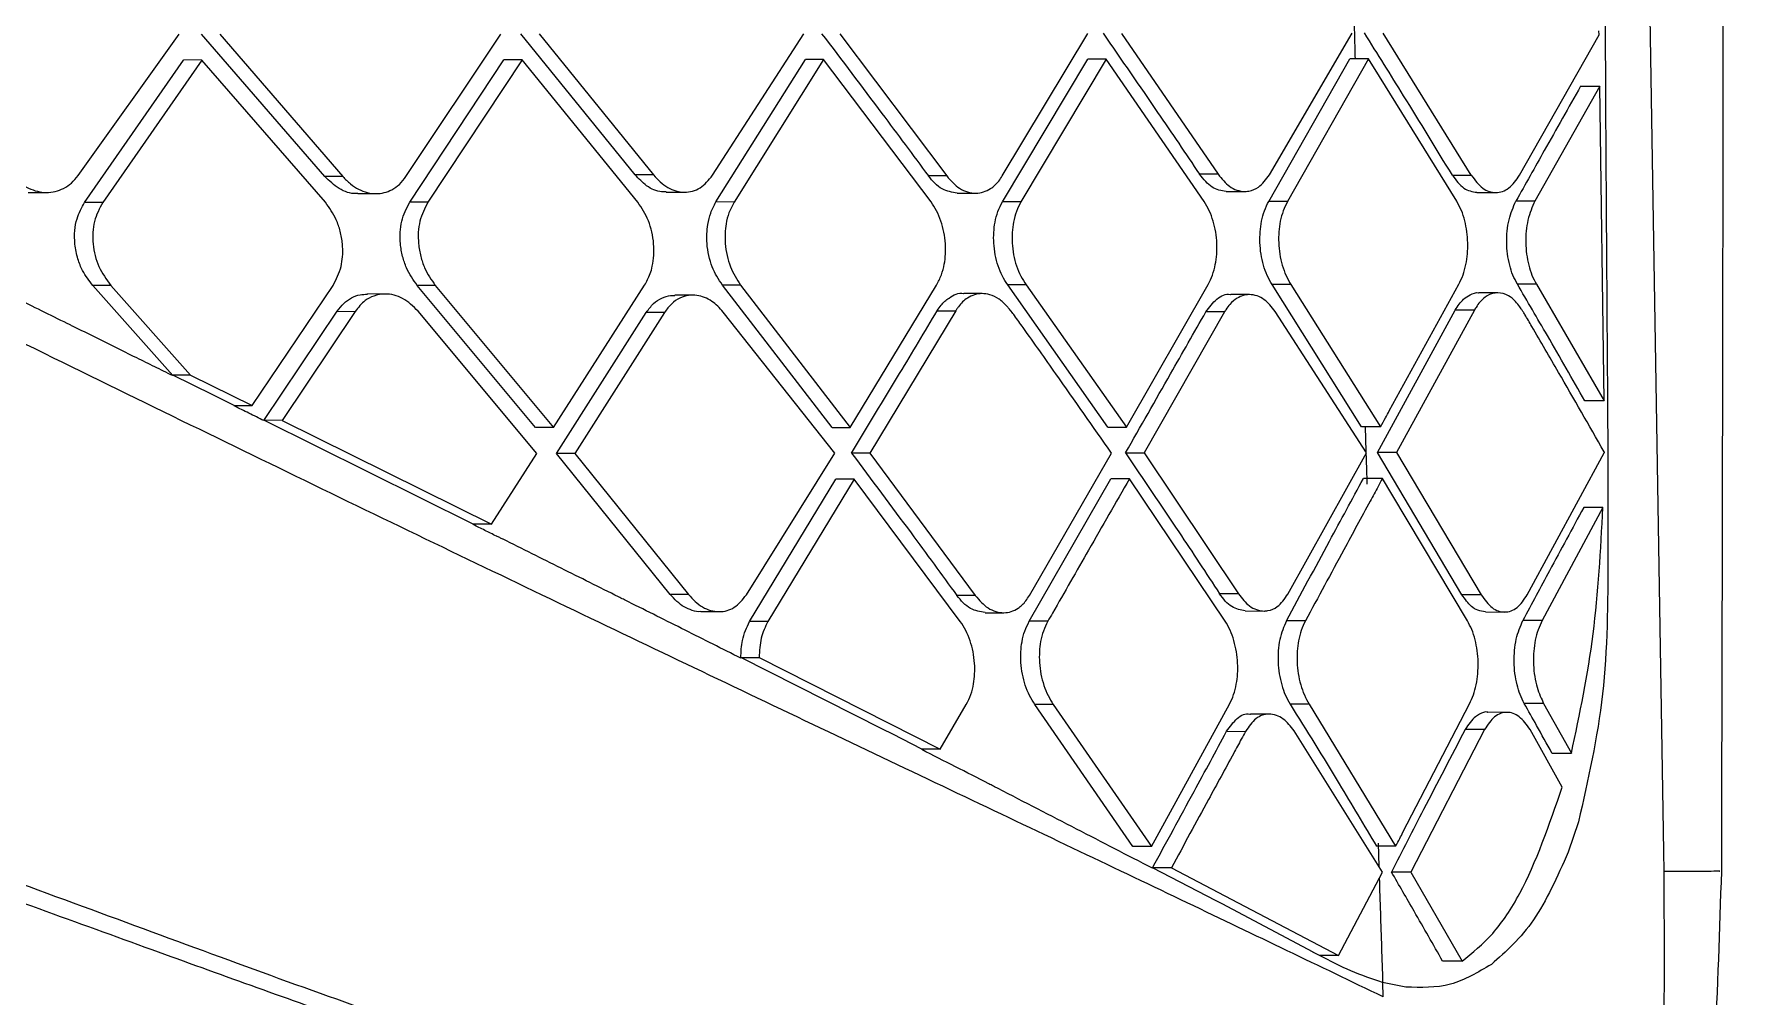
# Model space of a CAD drawing. Extents: x 526 to 610, y 679 to 808.
# Drawn here: x 537.852 to 539.306, y 740.428 to 741.248 of the extents above; entities that cross this region are included whole.
import ezdxf

# ---------------------------------------------------------------- set-up
doc = ezdxf.new("R2010")
doc.units = 0
doc.header["$MEASUREMENT"] = 0
doc.layers.add('1', color=4, linetype='Continuous')

# ---------------------------------------------------------------- blocks, each defined once
blk = doc.blocks.new('JETSETTER LX')
at = {"layer": '1', "color": 3, "linetype": 'Continuous', "lineweight": 25}
for p, q in [((11.7623, 44.2502), (11.8483, 44.3706)), ((11.9723, 44.2495), (11.8674, 44.3707)), ((11.8829, 44.3706), (11.9877, 44.2495)), ((12.0415, 44.2495), (12.1221, 44.3707)), ((12.2366, 44.2509), (12.1393, 44.3708)), ((12.1548, 44.3708), (12.2521, 44.2508)), ((12.3025, 44.2505), (12.3802, 44.3709)), ((12.4109, 44.371), (12.5019, 44.2499)), ((12.5492, 44.2499), (12.6221, 44.3712)), ((12.6507, 44.3712), (12.733, 44.2513)), ((12.7766, 44.251), (12.8471, 44.3715)), ((12.9485, 44.2505), (12.8736, 44.3715)), ((12.9896, 44.2505), (13.0573, 44.3701)), ((13.0573, 44.3701), (13.0572, 44.3735)), ((11.7678, 44.2274), (11.8522, 44.3486)), ((11.8676, 44.3486), (11.7833, 44.2274)), ((11.8676, 44.3486), (11.8522, 44.3487)), ((11.9729, 44.2275), (11.8676, 44.3486)), ((12.0447, 44.2276), (12.1248, 44.3488)), ((12.1403, 44.3488), (12.0601, 44.2275)), ((12.1403, 44.3488), (12.1248, 44.3488)), ((12.2389, 44.2276), (12.1403, 44.3488)), ((12.3054, 44.2278), (12.3816, 44.349)), ((12.3971, 44.3489), (12.3209, 44.2277)), ((12.3971, 44.3489), (12.3816, 44.349)), ((12.4885, 44.2279), (12.3971, 44.3489)), ((12.5494, 44.228), (12.6219, 44.3492)), ((12.6376, 44.3492), (12.5651, 44.2279)), ((12.6376, 44.3492), (12.6219, 44.3492)), ((12.721, 44.2281), (12.6376, 44.3492)), ((12.776, 44.2283), (12.845, 44.3495)), ((12.861, 44.3495), (12.792, 44.2282)), ((12.861, 44.3495), (12.845, 44.3495)), ((12.8704, 44.3346), (12.861, 44.3495)), ((12.9361, 44.2284), (12.8704, 44.3346)), ((13.0578, 44.3263), (13.0027, 44.2286)), ((13.0416, 44.3263), (13.0578, 44.3263)), ((13.0615, 44.0585), (13.0578, 44.3263)), ((11.9877, 44.2495), (11.9723, 44.2495)), ((12.2521, 44.2508), (12.2366, 44.2509)), ((12.5019, 44.2499), (12.4863, 44.2499)), ((12.733, 44.2513), (12.7171, 44.2514)), ((12.9324, 44.2505), (12.9485, 44.2505)), ((11.7199, 44.2359), (11.7354, 44.2359)), ((12.0004, 44.2349), (12.0159, 44.2349)), ((12.2629, 44.2362), (12.2785, 44.2362)), ((12.5108, 44.2353), (12.5265, 44.2353)), ((12.7397, 44.2367), (12.7555, 44.2367)), ((12.9532, 44.2359), (12.9693, 44.2359)), ((11.7833, 44.2274), (11.7679, 44.2274)), ((12.0601, 44.2275), (12.0447, 44.2276)), ((12.3209, 44.2277), (12.3054, 44.2278)), ((12.5651, 44.2279), (12.5495, 44.228)), ((12.792, 44.2282), (12.7761, 44.2283)), ((13.0027, 44.2286), (12.9865, 44.2286)), ((11.8429, 44.0801), (11.7748, 44.1567)), ((11.7902, 44.1567), (11.7748, 44.1567)), ((11.7902, 44.1567), (11.858, 44.0805)), ((11.9105, 44.0545), (11.9794, 44.1567)), ((12.1517, 44.0357), (12.051, 44.1568)), ((12.0664, 44.1568), (12.051, 44.1568)), ((12.0664, 44.1568), (12.1672, 44.0357)), ((12.1672, 44.0357), (12.2447, 44.1569)), ((12.4042, 44.0359), (12.3109, 44.157)), ((12.3264, 44.157), (12.3109, 44.157)), ((12.3264, 44.157), (12.4198, 44.0359)), ((12.4198, 44.0359), (12.4933, 44.1571)), ((12.639, 44.0362), (12.5538, 44.1573)), ((12.5695, 44.1572), (12.5538, 44.1573)), ((12.5695, 44.1572), (12.6548, 44.0361)), ((12.6548, 44.0361), (12.7244, 44.1574)), ((12.8551, 44.0365), (12.7789, 44.1575)), ((12.7949, 44.1575), (12.7789, 44.1575)), ((12.7949, 44.1575), (12.8713, 44.0365)), ((12.8787, 44.0501), (12.9379, 44.1577)), ((13.0039, 44.1578), (12.9877, 44.1579)), ((13.0039, 44.1578), (13.0615, 44.0585)), ((12.0239, 44.1494), (12.0086, 44.1495)), ((12.2859, 44.1484), (12.2704, 44.1485)), ((12.5321, 44.1498), (12.5165, 44.1499)), ((12.7596, 44.1489), (12.7437, 44.149)), ((12.9712, 44.1504), (12.955, 44.1505)), ((11.9204, 44.0418), (11.9828, 44.1348)), ((11.9983, 44.1347), (11.936, 44.0419)), ((11.9828, 44.1348), (11.9983, 44.1347)), ((12.153, 44.0137), (12.0519, 44.1348)), ((12.1697, 44.0137), (12.2461, 44.1338)), ((12.2616, 44.1338), (12.1852, 44.0137)), ((12.2616, 44.1338), (12.2461, 44.1338)), ((12.4065, 44.0139), (12.3116, 44.1341)), ((12.5095, 44.1351), (12.4365, 44.0139)), ((12.4938, 44.1352), (12.5095, 44.1351)), ((12.7385, 44.1343), (12.67, 44.0142)), ((12.7385, 44.1343), (12.7226, 44.1343)), ((12.8593, 44.0144), (12.7816, 44.1346)), ((12.8685, 44.0145), (12.9349, 44.1358)), ((12.9511, 44.1358), (12.8847, 44.0145)), ((12.9511, 44.1358), (12.9349, 44.1358)), ((11.858, 44.0804), (11.8426, 44.0805)), ((11.877, 44.0635), (11.8429, 44.0803)), ((11.858, 44.0804), (11.9105, 44.0545)), ((11.8951, 44.0545), (11.877, 44.0635)), ((11.8951, 44.0546), (11.9105, 44.0545)), ((13.0615, 44.0585), (13.0452, 44.0585)), ((12.0988, 43.9537), (11.9205, 44.042)), ((11.936, 44.0419), (11.9206, 44.042)), ((11.936, 44.0419), (12.1143, 43.9536)), ((12.1672, 44.0357), (12.1517, 44.0357)), ((12.4043, 44.0359), (12.4198, 44.0359)), ((12.639, 44.0362), (12.6548, 44.0361)), ((12.8713, 44.0365), (12.8551, 44.0365)), ((12.8582, 44.0365), (12.8588, 44.0153)), ((12.1143, 43.9536), (12.153, 44.0137)), ((12.2663, 43.8938), (12.1697, 44.0137)), ((12.1852, 44.0137), (12.1697, 44.0137)), ((12.1852, 44.0137), (12.2819, 43.8937)), ((12.3313, 43.8934), (12.4065, 44.0139)), ((12.4365, 44.0139), (12.4209, 44.0139)), ((12.4365, 44.0139), (12.5262, 43.8928)), ((12.5723, 43.8929), (12.6422, 44.0141)), ((12.6541, 44.0142), (12.67, 44.0142)), ((12.67, 44.0142), (12.7502, 43.8943)), ((12.7923, 43.894), (12.8593, 44.0144)), ((12.9405, 43.8935), (12.8685, 44.0145)), ((12.8847, 44.0145), (12.8686, 44.0145)), ((12.8847, 44.0145), (12.9569, 43.8934)), ((12.9962, 43.8935), (13.0615, 44.0144)), ((13.0615, 44.0152), (13.0615, 44.0144)), ((12.334, 43.8707), (12.4076, 43.9919)), ((12.4232, 43.9919), (12.3496, 43.8706)), ((12.4232, 43.9919), (12.4076, 43.9919)), ((12.5134, 43.8708), (12.4232, 43.9919)), ((12.5721, 43.8709), (12.6415, 43.9922)), ((12.6574, 43.9921), (12.6415, 43.9922)), ((12.7389, 43.8711), (12.6574, 43.9921)), ((12.8728, 43.9925), (12.8566, 43.9925)), ((12.8809, 43.9792), (12.8728, 43.9925)), ((12.9452, 43.8714), (12.8809, 43.9792)), ((13.0606, 43.9678), (13.0088, 43.8715)), ((13.0606, 43.9678), (13.0442, 43.9678)), ((12.1143, 43.9536), (12.0989, 43.9537)), ((12.7502, 43.8943), (12.7342, 43.8943)), ((12.2819, 43.8937), (12.2663, 43.8938)), ((12.5262, 43.8928), (12.5105, 43.8928)), ((12.9569, 43.8934), (12.9405, 43.8935)), ((12.2924, 43.8791), (12.3079, 43.8791)), ((12.3496, 43.8706), (12.334, 43.8707)), ((12.5345, 43.8782), (12.5503, 43.8782)), ((12.5879, 43.8709), (12.5721, 43.8709)), ((12.756, 43.8797), (12.7721, 43.8796)), ((12.8072, 43.8712), (12.7911, 43.8712)), ((12.9605, 43.8789), (12.9768, 43.8788)), ((13.0088, 43.8715), (12.9924, 43.8716)), ((12.3266, 43.8401), (12.3422, 43.84)), ((12.4471, 43.7792), (12.3267, 43.84)), ((12.3422, 43.84), (12.4964, 43.762)), ((12.4964, 43.762), (12.5185, 43.8001)), ((12.6602, 43.6791), (12.5768, 43.8002)), ((12.5926, 43.8001), (12.5768, 43.8002)), ((12.5926, 43.8001), (12.6762, 43.6791)), ((12.6762, 43.6791), (12.7426, 43.8004)), ((12.8104, 43.8005), (12.7942, 43.8005)), ((12.8104, 43.8005), (12.8841, 43.6794)), ((12.8903, 43.6914), (12.9471, 43.8007)), ((12.9789, 43.7934), (12.9625, 43.7935)), ((13.0101, 43.8008), (12.9936, 43.8009)), ((13.0101, 43.8008), (13.0337, 43.7587)), ((12.456, 43.7747), (12.4471, 43.7792)), ((12.7766, 43.7919), (12.7605, 43.7919)), ((12.9598, 43.7787), (12.897, 43.6574)), ((12.9598, 43.7787), (12.9433, 43.7788)), ((13.0259, 43.7298), (12.9985, 43.7788)), ((12.4807, 43.7621), (12.456, 43.7747)), ((12.7402, 43.7773), (12.7563, 43.7772)), ((12.8728, 43.6574), (12.7977, 43.7776)), ((12.4964, 43.762), (12.4807, 43.762)), ((13.0172, 43.7587), (13.0337, 43.7587)), ((13.0398, 43.7003), (13.031, 43.6743)), ((12.6762, 43.6791), (12.6603, 43.6791)), ((12.8841, 43.6794), (12.8677, 43.6795)), ((12.8691, 43.6822), (12.8697, 43.6623)), ((13.112, 43.6751), (13.1123, 43.6579)), ((12.7312, 43.6331), (12.6772, 43.6612)), ((12.6932, 43.6611), (12.6772, 43.6612)), ((12.6932, 43.6611), (12.8355, 43.5864)), ((12.8355, 43.5865), (12.8728, 43.6574)), ((12.897, 43.6574), (12.8806, 43.6575)), ((12.897, 43.6574), (12.9406, 43.5816)), ((12.7365, 43.6303), (12.7312, 43.6331)), ((12.8138, 43.5892), (12.7363, 43.6303)), ((12.8192, 43.5865), (12.8137, 43.5892)), ((12.8355, 43.5865), (12.8192, 43.5865)), ((12.9406, 43.5816), (12.9241, 43.5816)), ((12.8729, 43.5636), (12.8733, 43.5513)), ((12.8927, 43.5596), (12.8729, 43.5636))]:
    blk.add_line(p, q, dxfattribs=at)
for points, knots in [([(13.1617, 43.6583), (13.1622, 43.8718), (13.1631, 44.3019), (13.1636, 44.9309), (13.164, 45.5277), (13.1641, 46.0716), (13.1642, 46.6131), (13.1644, 47.1644), (13.1649, 47.7379), (13.1655, 48.2141), (13.1661, 48.5971), (13.1667, 48.8903), (13.1673, 49.1848), (13.168, 49.4959), (13.1689, 49.8389), (13.17, 50.2232), (13.1714, 50.6654), (13.173, 51.1684), (13.1747, 51.7351), (13.1764, 52.3521), (13.1781, 52.9987), (13.1786, 53.4397), (13.1789, 53.6583)], [0, 0, 0, 0, 0.064043, 0.129021, 0.188699, 0.243093, 0.292193, 0.351147, 0.408463, 0.464243, 0.494021, 0.523342, 0.552206, 0.582377, 0.616662, 0.655095, 0.69768, 0.749323, 0.805999, 0.867696, 0.934431, 1, 1, 1, 1]), ([(13.06, 48.6569), (13.0609, 48.0575), (13.0622, 47.1359), (13.083, 45.4752), (13.1001, 44.4141), (13.112, 43.6751)], [0, 0, 0, 0, 0.360925, 0.55487, 1, 1, 1, 1]), ([(13.0587, 45.5691), (13.0597, 45.2575), (13.0612, 44.7898), (13.0628, 44.2411), (13.0654, 43.9675), (13.0641, 43.8071), (13.0479, 43.7359), (13.0398, 43.7003)], [0, 0, 0, 0, 0.498044, 0.747571, 0.874859, 0.937491, 1, 1, 1, 1]), ([(12.8734, 43.5513), (12.8193, 43.5773), (12.7107, 43.6295), (12.5195, 43.7205), (12.3117, 43.8193), (12.0877, 43.9265), (11.8506, 44.0413), (11.5581, 44.1849), (11.2073, 44.361), (10.7992, 44.5739), (10.3814, 44.7997), (10.1013, 44.9618), (9.961, 45.043)], [0, 0, 0, 0, 0.080977, 0.162706, 0.245456, 0.32577, 0.407713, 0.491267, 0.616464, 0.743326, 0.871464, 1, 1, 1, 1]), ([(9.0504, 44.6882), (9.1954, 44.6254), (9.4856, 44.4997), (9.9221, 44.3199), (10.3584, 44.1481), (10.7907, 43.983), (11.1619, 43.8477), (11.4691, 43.7355), (11.7163, 43.6473), (11.9497, 43.5601), (12.1882, 43.4775), (12.4221, 43.3863), (12.6475, 43.3048), (12.7772, 43.2564), (12.8421, 43.2321)], [0, 0, 0, 0, 0.099304, 0.198802, 0.298385, 0.398317, 0.498406, 0.560917, 0.623789, 0.687365, 0.750255, 0.83339, 0.916532, 1, 1, 1, 1]), ([(12.8421, 43.2318), (12.8347, 43.2345), (12.7932, 43.2496), (12.7143, 43.2792), (12.6118, 43.3143), (12.509, 43.3491), (12.4101, 43.3849), (12.2944, 43.4271), (12.1579, 43.4751), (11.9995, 43.5281), (11.8205, 43.5931), (11.6345, 43.6603), (11.4326, 43.7333), (11.2161, 43.8122), (10.9854, 43.8966), (10.7491, 43.9841), (10.5109, 44.0744), (10.2667, 44.169), (10.0447, 44.2563), (9.8518, 44.3338), (9.683, 44.4027), (9.5046, 44.4768), (9.3283, 44.5507), (9.1737, 44.6163), (9.0833, 44.6565), (9.0441, 44.6739)], [0, 0, 0, 0, 0.0097381, 0.0546015, 0.1000331, 0.1320561, 0.1702626, 0.2056372, 0.2487952, 0.3001589, 0.3461505, 0.3974851, 0.4466417, 0.498592, 0.5558792, 0.6112053, 0.6642787, 0.7210906, 0.779345, 0.8161974, 0.8528832, 0.8945569, 0.9379498, 0.9731378, 1, 1, 1, 1]), ([(12.8484, 44.3935), (12.8486, 44.3863), (12.8489, 44.3716), (12.8493, 44.3569), (12.8495, 44.3495)], [0, 0, 0, 0, 0.494912, 1, 1, 1, 1]), ([(12.3954, 44.371), (12.4126, 44.3484), (12.4432, 44.308), (12.4731, 44.2677), (12.4863, 44.2499)], [0, 0, 0, 0, 0.560001, 1, 1, 1, 1]), ([(12.635, 44.3713), (12.6506, 44.3488), (12.6784, 44.3088), (12.7053, 44.2689), (12.7171, 44.2514)], [0, 0, 0, 0, 0.560001, 1, 1, 1, 1]), ([(12.9324, 44.2505), (12.9186, 44.2731), (12.8941, 44.3133), (12.8687, 44.3538), (12.8576, 44.3716)], [0, 0, 0, 0, 0.56, 1, 1, 1, 1]), ([(13.0416, 44.3263), (13.0313, 44.3081), (13.0128, 44.2755), (12.9946, 44.2429), (12.9865, 44.2286)], [0, 0, 0, 0, 0.56, 1, 1, 1, 1]), ([(12.8748, 43.0138), (12.8257, 43.0296), (12.7275, 43.0614), (12.5612, 43.1173), (12.3748, 43.1771), (12.1644, 43.2432), (11.929, 43.3145), (11.6703, 43.3888), (11.3941, 43.4673), (11.0735, 43.5573), (10.7102, 43.6599), (10.3079, 43.7763), (9.9022, 43.898), (9.495, 44.0255), (9.088, 44.1585), (8.8179, 44.2527), (8.683, 44.2998)], [0, 0, 0, 0, 0.0623188, 0.1247523, 0.1874512, 0.2509062, 0.314486, 0.3775097, 0.4406104, 0.5038954, 0.5871313, 0.6697789, 0.7523602, 0.8350341, 0.9175826, 1, 1, 1, 1]), ([(12.89, 42.9283), (12.8402, 42.9417), (12.7407, 42.9686), (12.5714, 43.0149), (12.3836, 43.068), (12.1727, 43.1286), (11.9381, 43.1975), (11.68, 43.2721), (11.4039, 43.3539), (11.0825, 43.4503), (10.7173, 43.5631), (10.3123, 43.6926), (9.9034, 43.8284), (9.4926, 43.97), (9.0815, 44.1164), (8.8081, 44.2178), (8.6716, 44.2685)], [0, 0, 0, 0, 0.06234, 0.124818, 0.187363, 0.250453, 0.313852, 0.376637, 0.439459, 0.502671, 0.586016, 0.668823, 0.751617, 0.834542, 0.917364, 1, 1, 1, 1]), ([(11.7056, 44.2505), (11.7079, 44.2482), (11.7124, 44.2438), (11.7224, 44.2379), (11.7355, 44.2346), (11.7481, 44.2377), (11.7569, 44.2436), (11.7604, 44.248), (11.7623, 44.2502)], [0, 0, 0, 0, 0.132746, 0.260436, 0.499953, 0.743728, 0.870386, 1, 1, 1, 1]), ([(12.0004, 44.235), (11.9999, 44.235), (11.9947, 44.2345), (11.9843, 44.2381), (11.9762, 44.2458), (11.9723, 44.2495)], [0, 0, 0, 0, 0.047639, 0.536239, 1, 1, 1, 1]), ([(11.9877, 44.2495), (11.9898, 44.2473), (11.994, 44.2429), (12.0034, 44.2368), (12.0159, 44.2336), (12.0278, 44.2367), (12.0362, 44.2425), (12.0397, 44.2471), (12.0415, 44.2495)], [0, 0, 0, 0, 0.126357, 0.251888, 0.49976, 0.733174, 0.862506, 1, 1, 1, 1]), ([(12.2629, 44.2365), (12.2616, 44.2365), (12.2561, 44.2363), (12.2466, 44.2403), (12.2397, 44.2475), (12.2366, 44.2509)], [0, 0, 0, 0, 0.134038, 0.600067, 1, 1, 1, 1]), ([(12.2521, 44.2508), (12.256, 44.2468), (12.262, 44.2406), (12.2714, 44.2369), (12.2808, 44.2355), (12.2925, 44.2385), (12.2992, 44.2465), (12.3025, 44.2505)], [0, 0, 0, 0, 0.24335, 0.37029, 0.500543, 0.750047, 1, 1, 1, 1]), ([(12.5108, 44.2354), (12.5065, 44.2361), (12.4999, 44.2371), (12.4917, 44.2433), (12.4881, 44.2478), (12.4863, 44.2499)], [0, 0, 0, 0, 0.492126, 0.750738, 1, 1, 1, 1]), ([(12.5019, 44.2499), (12.5054, 44.2459), (12.5109, 44.2398), (12.5197, 44.236), (12.5288, 44.2346), (12.5382, 44.2376), (12.5453, 44.244), (12.5482, 44.2484), (12.5492, 44.2499)], [0, 0, 0, 0, 0.235292, 0.364139, 0.500288, 0.749679, 0.915824, 1, 1, 1, 1]), ([(12.7397, 44.2368), (12.7356, 44.2374), (12.7275, 44.2387), (12.7206, 44.2471), (12.7171, 44.2514)], [0, 0, 0, 0, 0.496653, 1, 1, 1, 1]), ([(12.733, 44.2513), (12.7361, 44.2475), (12.741, 44.2415), (12.749, 44.2375), (12.7536, 44.2367), (12.7562, 44.2367), (12.7574, 44.2368), (12.7612, 44.2373), (12.7686, 44.2402), (12.7737, 44.247), (12.7766, 44.251)], [0, 0, 0, 0, 0.227326, 0.358308, 0.50069, 0.509896, 0.525431, 0.57548, 0.751062, 1, 1, 1, 1]), ([(12.9324, 44.2505), (12.9355, 44.2463), (12.9418, 44.2378), (12.9494, 44.2366), (12.9532, 44.236)], [0, 0, 0, 0, 0.502828, 1, 1, 1, 1]), ([(12.9485, 44.2505), (12.9516, 44.2463), (12.9579, 44.2381), (12.9695, 44.2347), (12.9808, 44.2382), (12.9867, 44.2464), (12.9896, 44.2505)], [0, 0, 0, 0, 0.247997, 0.498682, 0.750045, 1, 1, 1, 1]), ([(11.7748, 44.1567), (11.7717, 44.1607), (11.7665, 44.1675), (11.7617, 44.1799), (11.7593, 44.1915), (11.7592, 44.2032), (11.7614, 44.2158), (11.7654, 44.223), (11.7678, 44.2274)], [0, 0, 0, 0, 0.199679, 0.336029, 0.49647, 0.647733, 0.78221, 1, 1, 1, 1]), ([(11.7833, 44.2274), (11.7805, 44.2222), (11.775, 44.2118), (11.7742, 44.192), (11.7789, 44.1722), (11.7864, 44.1618), (11.7902, 44.1567)], [0, 0, 0, 0, 0.249895, 0.500016, 0.750066, 1, 1, 1, 1]), ([(11.9794, 44.1567), (11.9821, 44.1619), (11.9871, 44.1716), (11.9879, 44.1848), (11.9871, 44.195), (11.9858, 44.2027), (11.9816, 44.2153), (11.9763, 44.2227), (11.9729, 44.2275)], [0, 0, 0, 0, 0.249691, 0.472366, 0.499673, 0.639048, 0.769034, 1, 1, 1, 1]), ([(12.051, 44.1568), (12.0477, 44.1616), (12.0425, 44.169), (12.0383, 44.1816), (12.0371, 44.1886), (12.0368, 44.1922), (12.0368, 44.1922), (12.0362, 44.1987), (12.0367, 44.2121), (12.042, 44.2224), (12.0447, 44.2276)], [0, 0, 0, 0, 0.230099, 0.359963, 0.499355, 0.499405, 0.499419, 0.499426, 0.749854, 1, 1, 1, 1]), ([(12.0601, 44.2275), (12.0575, 44.2224), (12.0522, 44.2121), (12.0514, 44.1951), (12.0538, 44.1816), (12.0579, 44.169), (12.0631, 44.1615), (12.0664, 44.1568)], [0, 0, 0, 0, 0.24954, 0.499848, 0.638927, 0.7691, 1, 1, 1, 1]), ([(12.2447, 44.1569), (12.2464, 44.1601), (12.2491, 44.165), (12.2523, 44.1767), (12.2531, 44.189), (12.251, 44.2022), (12.2473, 44.2149), (12.2422, 44.2226), (12.2389, 44.2276)], [0, 0, 0, 0, 0.161112, 0.250939, 0.500049, 0.630494, 0.757419, 1, 1, 1, 1]), ([(12.3109, 44.157), (12.3077, 44.162), (12.3028, 44.1695), (12.2991, 44.1822), (12.2972, 44.1945), (12.2978, 44.207), (12.3007, 44.219), (12.3038, 44.2247), (12.3054, 44.2278)], [0, 0, 0, 0, 0.23841, 0.365256, 0.497015, 0.709751, 0.84528, 1, 1, 1, 1]), ([(12.3209, 44.2277), (12.3193, 44.2247), (12.3163, 44.2192), (12.3133, 44.2073), (12.3127, 44.1947), (12.3146, 44.1823), (12.3182, 44.1696), (12.3232, 44.162), (12.3264, 44.157)], [0, 0, 0, 0, 0.150956, 0.284896, 0.500969, 0.631908, 0.759299, 1, 1, 1, 1]), ([(12.4933, 44.1571), (12.4947, 44.1599), (12.4975, 44.1652), (12.5006, 44.177), (12.5013, 44.1896), (12.4997, 44.2021), (12.4971, 44.2116), (12.4934, 44.2205), (12.4902, 44.2254), (12.4885, 44.2279)], [0, 0, 0, 0, 0.142562, 0.273427, 0.499431, 0.625131, 0.75031, 0.875192, 1, 1, 1, 1]), ([(12.5538, 44.1573), (12.5522, 44.1597), (12.549, 44.1645), (12.5455, 44.1733), (12.543, 44.1829), (12.5414, 44.1956), (12.5422, 44.2083), (12.5453, 44.22), (12.548, 44.2253), (12.5494, 44.228)], [0, 0, 0, 0, 0.123367, 0.247578, 0.37292, 0.499547, 0.730112, 0.860214, 1, 1, 1, 1]), ([(12.5651, 44.2279), (12.5637, 44.2253), (12.561, 44.2201), (12.5579, 44.2084), (12.5571, 44.1956), (12.5586, 44.1829), (12.5611, 44.1733), (12.5647, 44.1645), (12.5679, 44.1596), (12.5695, 44.1572)], [0, 0, 0, 0, 0.13879, 0.268464, 0.499887, 0.626434, 0.75209, 0.876515, 1, 1, 1, 1]), ([(12.7244, 44.1574), (12.7258, 44.16), (12.7283, 44.1652), (12.7314, 44.1768), (12.7324, 44.1895), (12.7311, 44.2022), (12.7289, 44.2117), (12.7256, 44.2206), (12.7225, 44.2256), (12.721, 44.2281)], [0, 0, 0, 0, 0.136821, 0.265634, 0.499001, 0.621675, 0.745819, 0.871807, 1, 1, 1, 1]), ([(12.7789, 44.1575), (12.7775, 44.16), (12.7746, 44.165), (12.7714, 44.1739), (12.7693, 44.1834), (12.7681, 44.1961), (12.7691, 44.209), (12.7722, 44.2206), (12.7747, 44.2257), (12.776, 44.2283)], [0, 0, 0, 0, 0.127153, 0.252722, 0.377151, 0.500843, 0.736295, 0.864627, 1, 1, 1, 1]), ([(12.792, 44.2282), (12.7907, 44.2256), (12.7882, 44.2206), (12.785, 44.2089), (12.784, 44.1961), (12.7853, 44.1833), (12.7874, 44.1738), (12.7906, 44.1649), (12.7934, 44.16), (12.7949, 44.1575)], [0, 0, 0, 0, 0.134897, 0.263089, 0.499275, 0.622896, 0.747431, 0.872985, 1, 1, 1, 1]), ([(12.9379, 44.1577), (12.9391, 44.1603), (12.9416, 44.1653), (12.9448, 44.177), (12.9459, 44.1899), (12.9449, 44.2026), (12.9431, 44.212), (12.9402, 44.2209), (12.9375, 44.2259), (12.9361, 44.2285)], [0, 0, 0, 0, 0.134198, 0.262289, 0.500552, 0.620496, 0.743384, 0.869727, 1, 1, 1, 1]), ([(12.9877, 44.1579), (12.9864, 44.1604), (12.9838, 44.1652), (12.981, 44.174), (12.9792, 44.1834), (12.9785, 44.1933), (12.9789, 44.2032), (12.9809, 44.2159), (12.9843, 44.2236), (12.9865, 44.2286)], [0, 0, 0, 0, 0.127889, 0.250064, 0.375795, 0.500251, 0.623672, 0.750628, 1, 1, 1, 1]), ([(13.0027, 44.2286), (13.0004, 44.2235), (12.997, 44.2158), (12.9951, 44.2031), (12.9947, 44.1932), (12.9954, 44.1833), (12.9972, 44.1739), (13, 44.1652), (13.0026, 44.1603), (13.0039, 44.1578)], [0, 0, 0, 0, 0.251047, 0.377162, 0.50059, 0.624744, 0.749388, 0.87182, 1, 1, 1, 1]), ([(13.0452, 44.0585), (13.0346, 44.077), (13.0157, 44.1101), (12.9962, 44.1433), (12.9877, 44.1579)], [0, 0, 0, 0, 0.5600002, 1, 1, 1, 1]), ([(11.7531, 44.1243), (11.7458, 44.1279), (11.7313, 44.1351), (11.7167, 44.1423), (11.7094, 44.1459)], [0, 0, 0, 0, 0.500011, 1, 1, 1, 1]), ([(11.9828, 44.1348), (11.9847, 44.1372), (11.9882, 44.1418), (11.995, 44.1464), (12.0019, 44.1491), (12.0065, 44.1492), (12.0086, 44.1493)], [0, 0, 0, 0, 0.271079, 0.535428, 0.793178, 1, 1, 1, 1]), ([(12.0519, 44.1348), (12.0476, 44.1389), (12.0391, 44.1471), (12.0253, 44.1502), (12.0145, 44.1483), (12.0053, 44.1437), (12.0009, 44.138), (11.9983, 44.1347)], [0, 0, 0, 0, 0.249333, 0.498924, 0.664441, 0.803178, 1, 1, 1, 1]), ([(12.2461, 44.1338), (12.248, 44.1365), (12.2519, 44.1416), (12.2591, 44.1462), (12.2654, 44.1484), (12.2692, 44.1483), (12.2704, 44.1482)], [0, 0, 0, 0, 0.307415, 0.597319, 0.869763, 1, 1, 1, 1]), ([(12.3116, 44.1341), (12.3085, 44.1375), (12.3017, 44.1446), (12.2911, 44.1485), (12.2818, 44.1485), (12.2745, 44.1462), (12.2673, 44.1415), (12.2635, 44.1364), (12.2616, 44.1338)], [0, 0, 0, 0, 0.199757, 0.432215, 0.561484, 0.699183, 0.845346, 1, 1, 1, 1]), ([(12.4938, 44.1352), (12.4949, 44.1368), (12.4978, 44.1413), (12.505, 44.1472), (12.512, 44.1511), (12.5164, 44.1498), (12.5165, 44.1498)], [0, 0, 0, 0, 0.185038, 0.495736, 0.989491, 1, 1, 1, 1]), ([(12.5564, 44.1352), (12.556, 44.1356), (12.5549, 44.1369), (12.5519, 44.1406), (12.5465, 44.1455), (12.5391, 44.1491), (12.5298, 44.1504), (12.5202, 44.1475), (12.5134, 44.141), (12.5105, 44.1368), (12.5098, 44.1356), (12.5096, 44.1353), (12.5095, 44.1352), (12.5095, 44.1351)], [0, 0, 0, 0, 0.023367, 0.067341, 0.217527, 0.372034, 0.50098, 0.750044, 0.933882, 0.981723, 0.994558, 0.999332, 1, 1, 1, 1]), ([(12.7226, 44.1343), (12.7255, 44.1382), (12.7314, 44.146), (12.7395, 44.1502), (12.7436, 44.1489), (12.7437, 44.1489)], [0, 0, 0, 0, 0.491976, 0.984326, 1, 1, 1, 1]), ([(12.7816, 44.1347), (12.7786, 44.1384), (12.7738, 44.1443), (12.766, 44.1482), (12.7581, 44.1495), (12.75, 44.1471), (12.7435, 44.1417), (12.7403, 44.1373), (12.7389, 44.1351), (12.7386, 44.1345), (12.7385, 44.1343), (12.7385, 44.1343)], [0, 0, 0, 0, 0.223953, 0.355718, 0.500502, 0.715689, 0.870853, 0.965682, 0.99041, 0.999019, 1, 1, 1, 1]), ([(12.9349, 44.1358), (12.9371, 44.1392), (12.9409, 44.1449), (12.9479, 44.1492), (12.9524, 44.151), (12.9549, 44.1505), (12.955, 44.1504)], [0, 0, 0, 0, 0.391622, 0.665588, 0.991241, 1, 1, 1, 1]), ([(12.9917, 44.1358), (12.9914, 44.1362), (12.9907, 44.1371), (12.989, 44.1397), (12.9856, 44.144), (12.9794, 44.149), (12.971, 44.1513), (12.9625, 44.1489), (12.9565, 44.1437), (12.9533, 44.1393), (12.9518, 44.1368), (12.9513, 44.136), (12.9511, 44.1358)], [0, 0, 0, 0, 0.017347, 0.047358, 0.146095, 0.296692, 0.499054, 0.707988, 0.86123, 0.958554, 0.986235, 1, 1, 1, 1]), ([(12.4209, 44.0139), (12.4345, 44.0366), (12.4589, 44.077), (12.4832, 44.1174), (12.4938, 44.1352)], [0, 0, 0, 0, 0.56, 1, 1, 1, 1]), ([(12.6422, 44.0141), (12.6264, 44.0365), (12.6015, 44.0721), (12.574, 44.1111), (12.5611, 44.1289), (12.5577, 44.1337), (12.5565, 44.135), (12.5564, 44.1352)], [0, 0, 0, 0, 0.556155, 0.8812, 0.966356, 0.996399, 1, 1, 1, 1]), ([(12.6541, 44.0142), (12.6669, 44.0366), (12.6897, 44.0767), (12.7125, 44.1167), (12.7226, 44.1343)], [0, 0, 0, 0, 0.56, 1, 1, 1, 1]), ([(13.0615, 44.0152), (13.0487, 44.0377), (13.0284, 44.0732), (13.0057, 44.1122), (12.9956, 44.1295), (12.9928, 44.1341), (12.992, 44.1354), (12.9917, 44.1358), (12.9917, 44.1358)], [0, 0, 0, 0, 0.561227, 0.884956, 0.968544, 0.990776, 0.998905, 1, 1, 1, 1]), ([(11.7581, 44.1218), (11.7572, 44.1223), (11.7556, 44.1231), (11.7539, 44.1239), (11.7531, 44.1243)], [0, 0, 0, 0, 0.500001, 1, 1, 1, 1]), ([(11.8124, 44.095), (11.8034, 44.0995), (11.7853, 44.1084), (11.7672, 44.1174), (11.7581, 44.1219)], [0, 0, 0, 0, 0.499999, 1, 1, 1, 1]), ([(11.8427, 44.08), (11.8377, 44.0825), (11.8276, 44.0875), (11.8175, 44.0925), (11.8124, 44.095)], [0, 0, 0, 0, 0.499994, 1, 1, 1, 1]), ([(11.9204, 44.0417), (11.9162, 44.0438), (11.9078, 44.048), (11.8994, 44.0521), (11.8952, 44.0542)], [0, 0, 0, 0, 0.4999867, 1, 1, 1, 1]), ([(12.8713, 44.0365), (12.8727, 44.039), (12.8752, 44.0435), (12.8776, 44.0481), (12.8787, 44.0501)], [0, 0, 0, 0, 0.560001, 1, 1, 1, 1]), ([(12.4209, 44.0139), (12.4378, 43.9913), (12.4681, 43.9509), (12.4976, 43.9106), (12.5105, 43.8928)], [0, 0, 0, 0, 0.560001, 1, 1, 1, 1]), ([(12.6541, 44.0142), (12.6693, 43.9918), (12.6966, 43.9517), (12.7227, 43.9118), (12.7342, 43.8943)], [0, 0, 0, 0, 0.56, 1, 1, 1, 1]), ([(12.8588, 44.0135), (12.8588, 44.0128), (12.8591, 44.0042), (12.8594, 43.9955), (12.8596, 43.9876)], [0, 0, 0, 0, 0.082788, 1, 1, 1, 1]), ([(12.6574, 43.9921), (12.6458, 43.9719), (12.624, 43.9339), (12.6008, 43.8934), (12.5893, 43.8732), (12.5879, 43.8709)], [0, 0, 0, 0, 0.499998, 0.942006, 1, 1, 1, 1]), ([(12.7911, 43.8712), (12.8033, 43.8939), (12.8252, 43.9343), (12.847, 43.9747), (12.8566, 43.9925)], [0, 0, 0, 0, 0.56, 1, 1, 1, 1]), ([(12.8728, 43.9925), (12.8716, 43.9901), (12.8681, 43.9837), (12.8571, 43.9635), (12.8365, 43.9253), (12.8181, 43.8914), (12.8072, 43.8712)], [0, 0, 0, 0, 0.057422, 0.159896, 0.500001, 1, 1, 1, 1]), ([(13.0442, 43.9678), (13.0345, 43.9499), (13.0171, 43.9177), (12.9999, 43.8857), (12.9924, 43.8716)], [0, 0, 0, 0, 0.5600001, 1, 1, 1, 1]), ([(13.0337, 43.7587), (13.0408, 43.7921), (13.0548, 43.8587), (13.0586, 43.9315), (13.0606, 43.9678)], [0, 0, 0, 0, 0.500419, 1, 1, 1, 1]), ([(12.1185, 43.9434), (12.1152, 43.945), (12.1086, 43.9483), (12.102, 43.9516), (12.0987, 43.9532)], [0, 0, 0, 0, 0.4999811, 1, 1, 1, 1]), ([(12.124, 43.9407), (12.1231, 43.9412), (12.1213, 43.9421), (12.1194, 43.943), (12.1185, 43.9435)], [0, 0, 0, 0, 0.499995, 1, 1, 1, 1]), ([(12.2224, 43.8917), (12.2062, 43.8998), (12.1737, 43.916), (12.1406, 43.9325), (12.1241, 43.9408)], [0, 0, 0, 0, 0.499906, 1, 1, 1, 1]), ([(12.756, 43.8797), (12.7522, 43.8804), (12.7463, 43.8815), (12.739, 43.8877), (12.7358, 43.8922), (12.7342, 43.8943)], [0, 0, 0, 0, 0.494658, 0.755761, 1, 1, 1, 1]), ([(12.2308, 43.8875), (12.2294, 43.8882), (12.2266, 43.8896), (12.2238, 43.891), (12.2224, 43.8917)], [0, 0, 0, 0, 0.499993, 1, 1, 1, 1]), ([(12.3266, 43.8395), (12.3108, 43.8474), (12.2793, 43.8633), (12.2471, 43.8794), (12.231, 43.8874)], [0, 0, 0, 0, 0.499928, 1, 1, 1, 1]), ([(12.2924, 43.8792), (12.2924, 43.8792), (12.2901, 43.8786), (12.2852, 43.8801), (12.2761, 43.8835), (12.2702, 43.8897), (12.2663, 43.8938)], [0, 0, 0, 0, 0.000929, 0.261947, 0.51562, 1, 1, 1, 1]), ([(12.2819, 43.8937), (12.2857, 43.8897), (12.2917, 43.8836), (12.3009, 43.8798), (12.3103, 43.8785), (12.3217, 43.8814), (12.3281, 43.8894), (12.3313, 43.8934)], [0, 0, 0, 0, 0.242289, 0.369414, 0.500371, 0.749923, 1, 1, 1, 1]), ([(12.5345, 43.8783), (12.5303, 43.879), (12.5239, 43.88), (12.5159, 43.8862), (12.5123, 43.8907), (12.5105, 43.8928)], [0, 0, 0, 0, 0.491228, 0.750757, 1, 1, 1, 1]), ([(12.5262, 43.8928), (12.5297, 43.8888), (12.5351, 43.8827), (12.5437, 43.8789), (12.5526, 43.8775), (12.5615, 43.8805), (12.5685, 43.8869), (12.5713, 43.8913), (12.5723, 43.8929)], [0, 0, 0, 0, 0.234281, 0.363297, 0.500109, 0.749612, 0.90944, 1, 1, 1, 1]), ([(12.7502, 43.8943), (12.7533, 43.8904), (12.758, 43.8844), (12.7658, 43.8804), (12.7701, 43.8796), (12.7724, 43.8796), (12.7727, 43.8797), (12.7737, 43.8797), (12.7774, 43.8802), (12.7846, 43.883), (12.7895, 43.89), (12.7923, 43.894)], [0, 0, 0, 0, 0.226377, 0.357484, 0.50043, 0.502909, 0.507151, 0.520922, 0.569598, 0.75102, 1, 1, 1, 1]), ([(12.9605, 43.8789), (12.9583, 43.8792), (12.9543, 43.8797), (12.9473, 43.8839), (12.9431, 43.8898), (12.9405, 43.8935)], [0, 0, 0, 0, 0.298236, 0.565899, 1, 1, 1, 1]), ([(12.9569, 43.8934), (12.9599, 43.8893), (12.966, 43.881), (12.977, 43.8777), (12.9878, 43.8811), (12.9934, 43.8894), (12.9962, 43.8935)], [0, 0, 0, 0, 0.247643, 0.498578, 0.750201, 1, 1, 1, 1]), ([(12.3266, 43.8398), (12.3268, 43.8449), (12.3272, 43.8565), (12.3316, 43.8656), (12.334, 43.8707)], [0, 0, 0, 0, 0.4402119, 1, 1, 1, 1]), ([(12.3496, 43.8706), (12.3474, 43.8661), (12.343, 43.8572), (12.3425, 43.8457), (12.3422, 43.84)], [0, 0, 0, 0, 0.50106, 1, 1, 1, 1]), ([(12.5185, 43.8001), (12.5199, 43.8028), (12.5226, 43.8081), (12.5255, 43.8198), (12.5261, 43.8324), (12.5245, 43.845), (12.5219, 43.8545), (12.5183, 43.8634), (12.515, 43.8683), (12.5134, 43.8708)], [0, 0, 0, 0, 0.141904, 0.27256, 0.499581, 0.624908, 0.749899, 0.874835, 1, 1, 1, 1]), ([(12.5768, 43.8002), (12.5753, 43.8026), (12.5722, 43.8075), (12.5686, 43.8163), (12.5661, 43.8259), (12.5645, 43.8386), (12.5652, 43.8513), (12.5682, 43.863), (12.5708, 43.8682), (12.5721, 43.8709)], [0, 0, 0, 0, 0.123663, 0.247897, 0.373069, 0.499526, 0.730356, 0.860384, 1, 1, 1, 1]), ([(12.5879, 43.8709), (12.5866, 43.8682), (12.584, 43.863), (12.581, 43.8514), (12.5803, 43.8386), (12.5819, 43.8258), (12.5844, 43.8163), (12.588, 43.8075), (12.5911, 43.8026), (12.5926, 43.8001)], [0, 0, 0, 0, 0.138692, 0.268351, 0.500117, 0.626321, 0.751821, 0.876257, 1, 1, 1, 1]), ([(12.7426, 43.8003), (12.7439, 43.803), (12.7463, 43.8081), (12.7492, 43.8197), (12.7501, 43.8324), (12.7487, 43.8451), (12.7465, 43.8546), (12.7433, 43.8636), (12.7404, 43.8686), (12.7389, 43.8711)], [0, 0, 0, 0, 0.137051, 0.265927, 0.499131, 0.621629, 0.745625, 0.871596, 1, 1, 1, 1]), ([(12.7911, 43.8712), (12.7889, 43.8662), (12.7857, 43.8586), (12.784, 43.846), (12.7839, 43.8361), (12.7848, 43.8262), (12.787, 43.8167), (12.79, 43.8079), (12.7928, 43.803), (12.7942, 43.8005)], [0, 0, 0, 0, 0.248883, 0.376621, 0.498945, 0.624536, 0.749232, 0.872888, 1, 1, 1, 1]), ([(12.8072, 43.8712), (12.806, 43.8686), (12.8036, 43.8636), (12.8006, 43.852), (12.7997, 43.8391), (12.801, 43.8263), (12.8031, 43.8168), (12.8062, 43.8079), (12.809, 43.8029), (12.8104, 43.8005)], [0, 0, 0, 0, 0.135223, 0.263515, 0.499476, 0.622796, 0.747142, 0.872689, 1, 1, 1, 1]), ([(12.9471, 43.8007), (12.9482, 43.8031), (12.9504, 43.808), (12.9528, 43.8168), (12.9542, 43.8262), (12.9545, 43.8361), (12.9537, 43.8459), (12.9519, 43.8554), (12.949, 43.8641), (12.9464, 43.869), (12.9452, 43.8714)], [0, 0, 0, 0, 0.128315, 0.254502, 0.379134, 0.502803, 0.626115, 0.749682, 0.874112, 1, 1, 1, 1]), ([(12.9936, 43.8009), (12.9924, 43.8033), (12.9899, 43.8081), (12.9873, 43.8169), (12.9855, 43.8264), (12.9848, 43.8363), (12.9852, 43.8462), (12.987, 43.859), (12.9903, 43.8666), (12.9924, 43.8716)], [0, 0, 0, 0, 0.128116, 0.250136, 0.375952, 0.500373, 0.62372, 0.750833, 1, 1, 1, 1]), ([(13.0088, 43.8715), (13.0076, 43.869), (13.0052, 43.864), (13.0029, 43.855), (13.0015, 43.8457), (13.0012, 43.836), (13.002, 43.8263), (13.004, 43.8144), (13.008, 43.8057), (13.0098, 43.8013), (13.01, 43.8008)], [0, 0, 0, 0, 0.134204, 0.262199, 0.38448, 0.501613, 0.625878, 0.750924, 0.970494, 1, 1, 1, 1]), ([(12.7402, 43.7773), (12.743, 43.7812), (12.7487, 43.789), (12.7564, 43.7931), (12.7603, 43.7918), (12.7604, 43.7918)], [0, 0, 0, 0, 0.491439, 0.983271, 1, 1, 1, 1]), ([(12.7942, 43.8005), (12.8083, 43.7778), (12.8334, 43.7374), (12.8572, 43.6972), (12.8677, 43.6795)], [0, 0, 0, 0, 0.559998, 1, 1, 1, 1]), ([(12.9625, 43.7934), (12.9624, 43.7934), (12.9601, 43.7943), (12.9565, 43.7924), (12.9498, 43.7887), (12.9461, 43.783), (12.9433, 43.7788)], [0, 0, 0, 0, 0.0065472, 0.3269148, 0.5035772, 1, 1, 1, 1]), ([(12.9985, 43.7788), (12.9955, 43.7829), (12.9896, 43.7912), (12.9787, 43.7945), (12.968, 43.7911), (12.9625, 43.7828), (12.9598, 43.7787)], [0, 0, 0, 0, 0.247657, 0.498653, 0.750341, 1, 1, 1, 1]), ([(13.0172, 43.7587), (13.0128, 43.7666), (13.005, 43.7806), (12.9971, 43.7947), (12.9936, 43.8009)], [0, 0, 0, 0, 0.56, 1, 1, 1, 1]), ([(12.7977, 43.7776), (12.7947, 43.7814), (12.79, 43.7874), (12.7824, 43.7912), (12.7745, 43.7925), (12.7647, 43.7894), (12.7591, 43.7813), (12.7563, 43.7772)], [0, 0, 0, 0, 0.230851, 0.36111, 0.501118, 0.751464, 1, 1, 1, 1]), ([(12.9433, 43.7788), (12.9315, 43.7561), (12.9103, 43.7156), (12.8897, 43.6752), (12.8806, 43.6575)], [0, 0, 0, 0, 0.56, 1, 1, 1, 1]), ([(12.6772, 43.6612), (12.6889, 43.6828), (12.71, 43.7215), (12.731, 43.7602), (12.7402, 43.7773)], [0, 0, 0, 0, 0.56, 1, 1, 1, 1]), ([(12.7563, 43.7772), (12.7551, 43.775), (12.7517, 43.7688), (12.7412, 43.7494), (12.7214, 43.713), (12.7037, 43.6805), (12.6932, 43.6611)], [0, 0, 0, 0, 0.057571, 0.160094, 0.499997, 1, 1, 1, 1]), ([(12.5376, 43.7327), (12.5282, 43.7375), (12.5094, 43.7471), (12.4902, 43.7568), (12.4806, 43.7617)], [0, 0, 0, 0, 0.50004, 1, 1, 1, 1]), ([(12.5457, 43.7285), (12.5443, 43.7292), (12.5416, 43.7306), (12.539, 43.7319), (12.5376, 43.7326)], [0, 0, 0, 0, 0.500008, 1, 1, 1, 1]), ([(12.677, 43.6607), (12.6557, 43.6717), (12.6131, 43.6938), (12.5681, 43.7169), (12.5457, 43.7285)], [0, 0, 0, 0, 0.5003027, 1, 1, 1, 1]), ([(12.9406, 43.5816), (12.9495, 43.5888), (12.9673, 43.6031), (12.9982, 43.6495), (13.0149, 43.6977), (13.026, 43.7298)], [0, 0, 0, 0, 0.2498662, 0.500172, 1, 1, 1, 1]), ([(12.8841, 43.6794), (12.8853, 43.6817), (12.8873, 43.6856), (12.8894, 43.6896), (12.8903, 43.6914)], [0, 0, 0, 0, 0.560001, 1, 1, 1, 1]), ([(13.031, 43.6743), (13.0217, 43.6535), (13.0032, 43.6121), (12.9781, 43.59), (12.9656, 43.5789)], [0, 0, 0, 0, 0.500465, 1, 1, 1, 1]), ([(12.8608, 42.5514), (12.7728, 42.5542), (12.5963, 42.5598), (12.2839, 42.5891), (11.9456, 42.6349), (11.5841, 42.6977), (11.2039, 42.7763), (10.8074, 42.8701), (10.3984, 42.9774), (9.9801, 43.0964), (9.5542, 43.2255), (9.1211, 43.3636), (8.6828, 43.5081), (8.3871, 43.6073), (8.2395, 43.6568)], [0, 0, 0, 0, 0.083648, 0.167746, 0.251461, 0.334457, 0.417447, 0.500935, 0.584376, 0.667337, 0.750217, 0.833366, 0.916826, 1, 1, 1, 1]), ([(12.8701, 43.6522), (12.8704, 43.6424), (12.8714, 43.6129), (12.8724, 43.5834), (12.873, 43.5636)], [0, 0, 0, 0, 0.330855, 1, 1, 1, 1]), ([(12.9241, 43.5816), (12.9161, 43.5958), (12.9017, 43.621), (12.887, 43.6463), (12.8806, 43.6575)], [0, 0, 0, 0, 0.56, 1, 1, 1, 1]), ([(13.1123, 43.6579), (13.1128, 43.5913), (13.1137, 43.4714), (13.1026, 43.3542), (13.0976, 43.302)], [0, 0, 0, 0, 0.554846, 1, 1, 1, 1]), ([(13.1597, 43.6583), (13.1601, 43.6583), (13.1615, 43.6582), (13.1469, 43.658), (13.1238, 43.6579), (13.1123, 43.6579)], [0, 0, 0, 0, 0.179619, 0.589858, 1, 1, 1, 1]), ([(13.1189, 43.1603), (13.1286, 43.2263), (13.1529, 43.3915), (13.1584, 43.5582), (13.1617, 43.6583)], [0, 0, 0, 0, 0.399595, 1, 1, 1, 1]), ([(8.2055, 43.5905), (8.2679, 43.5704), (8.3914, 43.5308), (8.5634, 43.4751), (8.7096, 43.4288), (8.8208, 43.3938), (8.9095, 43.3661), (9.0328, 43.3278), (9.2141, 43.2721), (9.4541, 43.1999), (9.7098, 43.1253), (9.9641, 43.0534), (10.2117, 42.986), (10.44, 42.9262), (10.6502, 42.8734), (10.8429, 42.8269), (11.033, 42.7832), (11.2331, 42.7394), (11.4402, 42.6971), (11.655, 42.6566), (11.8731, 42.619), (12.1032, 42.584), (12.3392, 42.5539), (12.5771, 42.5298), (12.7193, 42.522), (12.793, 42.518)], [0, 0, 0, 0, 0.035376, 0.070039, 0.097856, 0.118778, 0.13365, 0.148671, 0.189539, 0.23802, 0.287695, 0.338839, 0.388067, 0.435448, 0.476981, 0.517055, 0.555456, 0.597238, 0.646064, 0.692181, 0.743342, 0.799754, 0.861667, 0.928373, 1, 1, 1, 1]), ([(12.873, 43.5636), (12.8641, 43.5665), (12.8463, 43.5724), (12.8282, 43.5818), (12.8192, 43.5864)], [0, 0, 0, 0, 0.504487, 1, 1, 1, 1]), ([(12.9656, 43.5789), (12.9541, 43.5721), (12.9307, 43.5582), (12.9056, 43.5592), (12.8927, 43.5596)], [0, 0, 0, 0, 0.487606, 1, 1, 1, 1])]:
    blk.add_open_spline(points, degree=3, knots=knots, dxfattribs=at)

msp = doc.modelspace()

# ---------------------------------------------------------------- block references
at = {"layer": '1'}
msp.add_blockref('JETSETTER LX', (526.127, 696.8772), dxfattribs=at)

doc.saveas('drawing.dxf')
